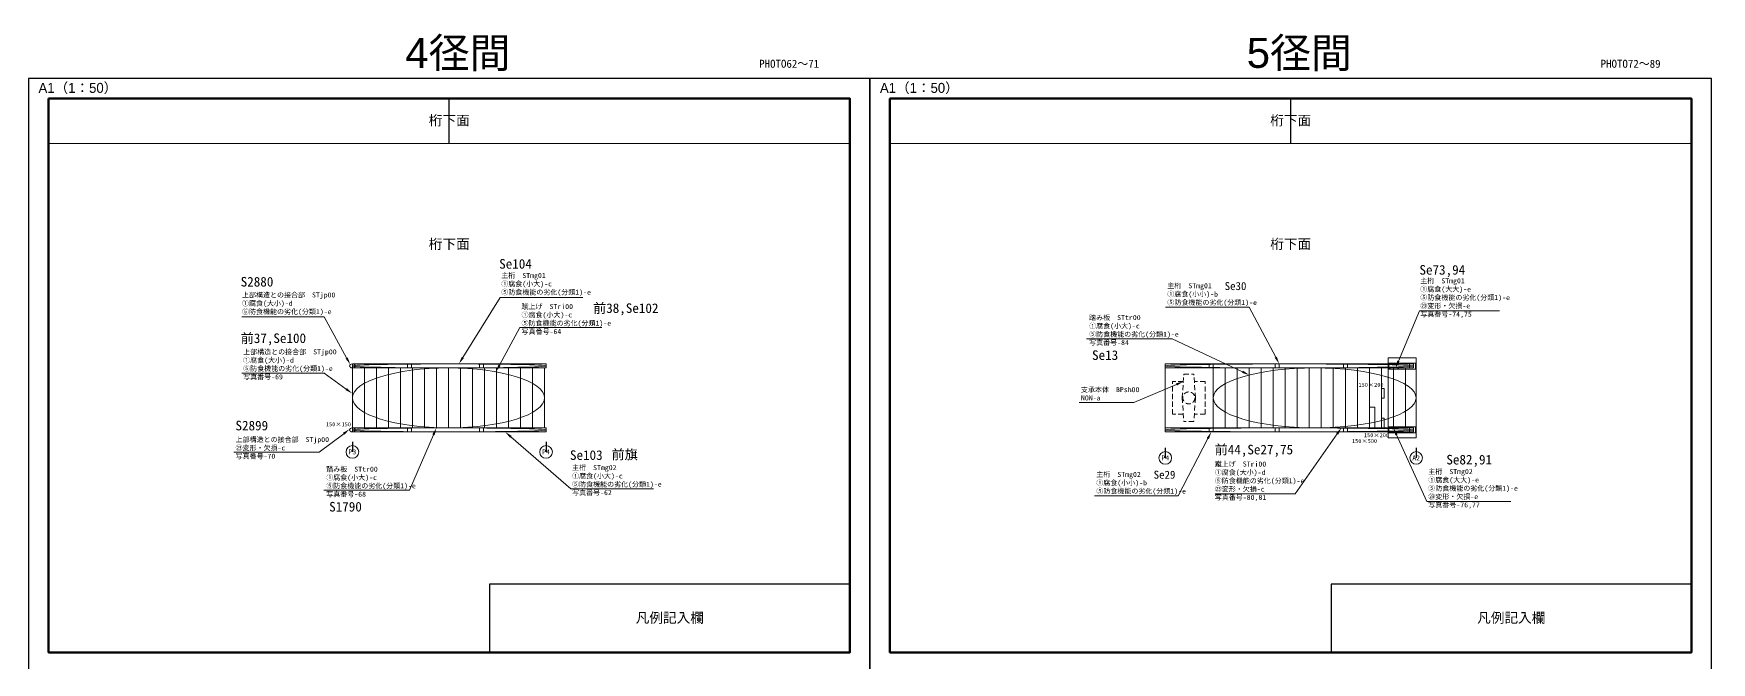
# Model space of a CAD drawing. Header units: millimetres. Extents: x 1420435 to 1630685, y -90750 to 107450.
# Drawn here: x 1546836 to 1630685, y -30850 to 600 of the extents above; entities that cross this region are included whole.
import ezdxf
from ezdxf import colors
from ezdxf.entities.mleader import LeaderData, LeaderLine
from ezdxf.math import Vec2, Vec3

# ---------------------------------------------------------------- set-up
doc = ezdxf.new("R2010")
doc.units = ezdxf.units.MM
doc.linetypes.add('DASHED', pattern=[19.05, 12.7, -6.35])
doc.layers.get('Defpoints').update_dxf_attribs({"color": 4})
for name, color, linetype, lineweight in [('D-DCR-HCH1', 7, 'Continuous', 13), ('D-MTR-FRAM', 7, 'Continuous', 13), ('D-STR', 1, 'Continuous', 13), ('D-STR-HTXT', 7, 'Continuous', 13), ('D-STR-TXT', 7, 'Continuous', 13), ('D-TTL', 2, 'Continuous', 140)]:
    doc.layers.add(name, color=color, linetype=linetype, lineweight=lineweight)
doc.styles.add('MS ゴシック', font='MS Gothic.ttf')
doc.styles.add('MSゴシック', font='MS Gothic.ttf')
doc.styles.get("Standard").update_dxf_attribs({"font": 'arial.ttf'})

msp = doc.modelspace()

# ---------------------------------------------------------------- linework, layer by layer
at = {"layer": 'D-DCR-HCH1', "color": 1}
for points in [[(1614190, -17642), (1614330, -17642), (1614330, -17157), (1614190, -17157)], [(1613590, -19121), (1613869, -19121), (1613869, -18080), (1613590, -18080)], [(1614190, -19121), (1614330, -19121), (1614330, -18636), (1614190, -18636)]]:
    msp.add_lwpolyline(points, close=True, dxfattribs=at)
for centre in [(1562770, -16021), (1562770, -19221)]:
    msp.add_ellipse(centre, major_axis=(-146, 0), ratio=0.68474, start_param=-1.570796, end_param=4.712389, dxfattribs=at)
for centre, major_axis, ratio in [((1567610, -16021), (-4840, 0), 0.020661), ((1609590, -16021), (-6200, 0), 0.016129), ((1567570, -17621), (-4800, 0), 0.3125), ((1610860, -17621), (-5070, 0), 0.295858), ((1614820, -16151), (-250, 0), 0.11421), ((1567610, -19221), (-4840, 0), 0.020661), ((1609590, -19221), (-6200, 0), 0.016129), ((1614820, -19090), (-250, 0), 0.11421)]:
    msp.add_ellipse(centre, major_axis=major_axis, ratio=ratio, dxfattribs=at)
at = {"layer": 'D-MTR-FRAM'}
for points in [[(1547585, -4892), (1547585, -30350), (1587635, -30350), (1587635, -4892)], [(1589635, -4892), (1589635, -30350), (1629685, -30350), (1629685, -4892)]]:
    msp.add_lwpolyline(points, close=True, dxfattribs=at)
at = {"layer": 'D-STR', "color": 0}
for p, q in [((1572450, -15921), (1562770, -15921)), ((1562770, -16121), (1562770, -15921)), ((1572450, -16121), (1572450, -15921)), ((1615790, -15921), (1603390, -15921)), ((1603390, -16121), (1603390, -15921)), ((1614530, -15621), (1615930, -15621)), ((1614530, -15621), (1614530, -15921)), ((1614530, -15921), (1614530, -19321)), ((1615890, -15881), (1614570, -15881)), ((1614570, -16181), (1614570, -15881)), ((1615790, -16121), (1615790, -15921)), ((1615890, -16181), (1615890, -15881)), ((1615930, -15621), (1615930, -19621)), ((1572450, -16121), (1562770, -16121)), ((1562770, -16121), (1562770, -19121)), ((1563370, -16121), (1563370, -19121)), ((1563970, -16121), (1563970, -19121)), ((1564570, -16121), (1564570, -19121)), ((1565170, -16121), (1565170, -19121)), ((1565770, -16121), (1565770, -19121)), ((1566370, -16121), (1566370, -19121)), ((1566970, -16121), (1566970, -19121)), ((1567570, -16121), (1567570, -19121)), ((1568170, -16121), (1568170, -19121)), ((1568770, -16121), (1568770, -19121)), ((1569370, -16121), (1569370, -19121)), ((1569970, -16121), (1569970, -19121)), ((1570570, -16121), (1570570, -19121)), ((1571170, -16121), (1571170, -19121)), ((1571770, -16121), (1571770, -19121)), ((1572370, -16121), (1572370, -19121)), ((1615790, -16121), (1603390, -16121)), ((1603390, -16121), (1603390, -19121)), ((1605790, -16121), (1605790, -19121)), ((1606390, -16121), (1606390, -19121)), ((1606990, -16121), (1606990, -19121)), ((1607590, -16121), (1607590, -19121)), ((1608190, -16121), (1608190, -19121)), ((1608790, -16121), (1608790, -19121)), ((1609390, -16121), (1609390, -19121)), ((1609990, -16121), (1609990, -19121)), ((1610590, -16121), (1610590, -19121)), ((1611190, -16121), (1611190, -19121)), ((1611790, -16121), (1611790, -19121)), ((1612390, -16121), (1612390, -19121)), ((1612990, -16121), (1612990, -19121)), ((1613590, -16121), (1613590, -19121)), ((1614190, -16121), (1614190, -19121)), ((1615890, -16181), (1614570, -16181)), ((1614790, -16121), (1614790, -19121)), ((1615390, -16121), (1615390, -19121)), ((1572450, -19121), (1562770, -19121)), ((1562770, -19321), (1562770, -19121)), ((1572450, -19321), (1572450, -19121)), ((1615790, -19121), (1603390, -19121)), ((1603390, -19321), (1603390, -19121)), ((1615890, -19061), (1614570, -19061)), ((1614570, -19061), (1614570, -19361)), ((1615790, -19121), (1615790, -19321)), ((1615890, -19061), (1615890, -19361)), ((1572450, -19321), (1562770, -19321)), ((1615790, -19321), (1603390, -19321)), ((1614530, -19321), (1614530, -19621)), ((1615930, -19621), (1614530, -19621)), ((1615890, -19361), (1614570, -19361))]:
    msp.add_line(p, q, dxfattribs=at)
at = {"layer": 'D-STR', "color": 0, "linetype": 'DASHED', "ltscale": 20}
for p, q in [((1604240, -17621), (1604320, -16441)), ((1604320, -16441), (1604820, -16441)), ((1604900, -17621), (1604820, -16441)), ((1603750, -18441), (1603750, -16801)), ((1604296, -16801), (1603750, -16801)), ((1605390, -16801), (1604845, -16801)), ((1605390, -18441), (1605390, -16801)), ((1604296, -18441), (1603750, -18441)), ((1604240, -17621), (1604320, -18801)), ((1604900, -17621), (1604820, -18801)), ((1605390, -18441), (1604845, -18441)), ((1604820, -18801), (1604320, -18801))]:
    msp.add_line(p, q, dxfattribs=at)
at = {"layer": 'D-STR', "color": 0}
for points in [[(1565520, -16121), (1565720, -16121), (1565720, -15921), (1565520, -15921)], [(1569120, -16121), (1569320, -16121), (1569320, -15921), (1569120, -15921)], [(1605790, -16121), (1605590, -16121), (1605590, -15921), (1605790, -15921)], [(1609090, -16121), (1608890, -16121), (1608890, -15921), (1609090, -15921)], [(1612490, -16121), (1612290, -16121), (1612290, -15921), (1612490, -15921)], [(1615790, -16121), (1615590, -16121), (1615590, -15921), (1615790, -15921)], [(1565520, -19121), (1565720, -19121), (1565720, -19321), (1565520, -19321)], [(1569120, -19121), (1569320, -19121), (1569320, -19321), (1569120, -19321)], [(1605790, -19121), (1605590, -19121), (1605590, -19321), (1605790, -19321)], [(1609090, -19121), (1608890, -19121), (1608890, -19321), (1609090, -19321)], [(1612490, -19121), (1612290, -19121), (1612290, -19321), (1612490, -19321)], [(1615790, -19121), (1615590, -19121), (1615590, -19321), (1615790, -19321)]]:
    msp.add_lwpolyline(points, close=True, dxfattribs=at)
at = {"layer": 'D-STR', "color": 0, "linetype": 'DASHED', "ltscale": 20}
msp.add_circle((1604570, -17621), 300, dxfattribs=at)
for start, end in [(172.24295, 187.75705), (352.24295, 7.75705)]:
    msp.add_arc((1604570, -17621), 330, start, end, dxfattribs=at)
at = {"layer": 'D-STR-TXT'}
for centre in [(1562770, -20321), (1572450, -20321), (1603390, -20621), (1615930, -20621)]:
    msp.add_circle(centre, 315, dxfattribs=at)
at = {"layer": 'D-TTL', "linetype": 'Continuous'}
for points in [[(1547585, -2650), (1587635, -2650), (1587635, -30350), (1547585, -30350)], [(1589635, -2650), (1629685, -2650), (1629685, -30350), (1589635, -30350)]]:
    msp.add_lwpolyline(points, close=True, dxfattribs=at)
at = {"layer": 'Defpoints'}
for p, q in [((1567610, -4892), (1567610, -2650)), ((1609660, -4892), (1609660, -2650)), ((1562770, -19821), (1562770, -20321)), ((1572450, -19821), (1572450, -20321)), ((1603390, -20121), (1603390, -20621)), ((1615930, -20121), (1615930, -20621))]:
    msp.add_line(p, q, dxfattribs=at)
at = {"layer": 'Defpoints', "linetype": 'Continuous'}
for points in [[(1546585, -31350), (1588635, -31350), (1588635, -1650), (1546585, -1650)], [(1588635, -31350), (1630685, -31350), (1630685, -1650), (1588635, -1650)]]:
    msp.add_lwpolyline(points, close=True, dxfattribs=at)
at = {"layer": 'Defpoints'}
for points in [[(1569628, -30350), (1587635, -30350), (1587635, -26935), (1569628, -26935)], [(1611678, -30350), (1629685, -30350), (1629685, -26935), (1611678, -26935)]]:
    msp.add_lwpolyline(points, close=True, dxfattribs=at)

# ---------------------------------------------------------------- texts
at = {"layer": 'D-STR-HTXT'}
for s, p in [('4径間', (1565411, -1117)), ('5径間', (1607461, -1117))]:
    msp.add_text(s, height=1500, dxfattribs=at).set_placement(p)
at = {"layer": 'D-STR-HTXT', "color": 1, "char_height": 250, "attachment_point": 7, "style": 'MSゴシック'}
for s, width, gutter_width, insert in [('主桁\u3000STmg01\\P\\pxt11;①腐食(小大)-c\\P\\ptz;⑤防食機能の劣化(分類1)-e', 4536.57, 25, (1570211, -12525)), ('主桁\u3000STmg01\\P①腐食(大大)-e\\P⑤防食機能の劣化(分類1)-e\\P㉓変形・欠損-e\\P写真番号-74,75', 5003.85, 50, (1616137, -13623)), ('\\pxt4,5;上部構造との接合部\u3000STjp00\u3000\\P\\ptz;①腐食(大小)-d\\P⑤防食機能の劣化(分類1)-e', 5003.85, 50, (1557252, -13497)), ('主桁\u3000STmg01\\P①腐食(小小)-b\\P⑤防食機能の劣化(分類1)-e\\P\u3000', 5003.85, 50, (1603495, -13388)), ('\\pxt4,5;踏み板\u3000STtr00\u3000\\P\\ptz;①腐食(小大)-c\\P⑤防食機能の劣化(分類1)-e\\P写真番号-84', 5003.85, 50, (1599587, -15008)), ('\\pxt4,5;上部構造との接合部\u3000STjp00\u3000\\P\\ptz;㉓変形・欠損-c\\P写真番号-70', 5003.85, 50, (1556930, -20690)), ('主桁\u3000STmg02\\P①腐食(小大)-c\\P\\pxt17;⑤防食機能の劣化(分類1)-e\\P写真番号-62', 4536.57, 25, (1573748, -22511)), ('蹴上げ\u3000STri00\u3000\\P①腐食(大小)-d\\P⑤防食機能の劣化(分類1)-e\\P㉓変形・欠損-c\\P写真番号-80,81', 5003.85, 50, (1605865, -22785)), ('\\pxt4,5;踏み板\u3000STtr00\u3000\\P\\ptz;①腐食(小大)-c\\P⑤防食機能の劣化(分類1)-e\\P写真番号-68', 5003.85, 50, (1561463, -22588)), ('主桁\u3000STmg02\\P①腐食(小小)-b\\P⑤防食機能の劣化(分類1)-e\\P\u3000', 5003.85, 50, (1599946, -22823)), ('主桁\u3000STmg02\\P①腐食(大大)-e\\P⑤防食機能の劣化(分類1)-e\\P㉓変形・欠損-e\\P写真番号-76,77\u3000', 5003.85, 50, (1616535, -23162))]:
    msp.add_mtext_dynamic_manual_height_columns(s, width=width, gutter_width=gutter_width, heights=[0], dxfattribs=dict(at, insert=insert))
at = {"layer": 'D-STR-HTXT', "char_height": 250, "attachment_point": 7, "style": 'MSゴシック'}
for s, width, insert in [('\\pxt4,5;蹴上げ\u3000STri00\u3000\\P\\ptz;①腐食(小大)-c\\P⑤防食機能の劣化(分類1)-e\\P写真番号-64', 5003.85, (1571221, -14454)), ('\\pxt4,5;上部構造との接合部\u3000STjp00\u3000\\P\\ptz;①腐食(大小)-d\\P⑤防食機能の劣化(分類1)-e\\P写真番号-69', 5003.85, (1557310, -16722)), ('支承本体\u3000BPsh00\u3000\\PNON-a', 5751.12, (1599178, -17754))]:
    msp.add_mtext_dynamic_manual_height_columns(s, width=width, gutter_width=50, heights=[0], dxfattribs=dict(at, insert=insert))
at = {"layer": 'D-STR-TXT', "char_height": 500, "attachment_point": 5, "style": 'MS ゴシック'}
for insert in [(1567610, -3771), (1609660, -3771), (1567610, -9952), (1609660, -9952)]:
    msp.add_mtext('{\\fMS PGothic|b0|i0|c128|p50;桁下面}', dxfattribs=dict(at, insert=insert))
at = {"layer": 'D-STR-TXT', "color": 1, "char_height": 200, "attachment_point": 5, "style": 'MSゴシック'}
for s, insert in [('150×200', (1613674, -16969)), ('150×150', (1562074, -18941)), ('150×500', (1613350, -19778)), ('150×200', (1613947, -19486))]:
    msp.add_mtext_dynamic_manual_height_columns(s, width=4536.57, gutter_width=25, heights=[0], dxfattribs=dict(at, insert=insert))
at = {"layer": 'D-STR-TXT', "char_height": 250, "attachment_point": 5, "style": 'MSゴシック'}
for s, insert in [('P3', (1562770, -20321)), ('P4', (1572450, -20321)), ('P4', (1603390, -20621)), ('A2', (1615930, -20621))]:
    msp.add_mtext_dynamic_manual_height_columns(s, width=7776.97, gutter_width=42.9, heights=[0], dxfattribs=dict(at, insert=insert))
at = {"layer": 'Defpoints', "style": 'MS ゴシック'}
for s, p in [('PHOTO62～71', (1583099, -1111)), ('PHOTO72～89', (1625149, -1111)), ('Se30', (1606359, -12227)), ('Se29', (1602810, -21662))]:
    msp.add_text(s, height=400, dxfattribs=at).set_placement(p)
at = {"layer": 'Defpoints', "char_height": 500}
for s, insert, attachment_point, style in [('{\\fMS PGothic|b0|i0|c128|p50;A1（1：50）}', (1547085, -2150), 4, 'MS ゴシック'), ('{\\fMS PGothic|b0|i0|c128|p50;A1（1：50）}', (1589135, -2150), 4, 'MS ゴシック'), ('{\\fMS PGothic|b0|i0|c128|p50;凡例記入欄}', (1578632, -28643), 5, 'MSゴシック'), ('{\\fMS PGothic|b0|i0|c128|p50;凡例記入欄}', (1620682, -28643), 5, 'MSゴシック')]:
    msp.add_mtext(s, dxfattribs=dict(at, insert=insert, attachment_point=attachment_point, style=style))
at = {"layer": 'Defpoints', "char_height": 480, "attachment_point": 1, "style": 'MS ゴシック'}
for s, insert in [('Se104', (1570105, -10678)), ('S2880', (1557187, -11572)), ('Se73,94', (1616094, -10978)), ('前38,Se102', (1574798, -12893)), ('前37,Se100', (1557187, -14396)), ('Se13', (1599733, -15243)), ('S2899', (1556926, -18764)), ('前44,Se27,75', (1605860, -19965)), ('Se103', (1573642, -20242)), ('前旗', (1575718, -20209)), ('Se82,91', (1617438, -20468)), ('S1790', (1561609, -22822))]:
    msp.add_mtext_dynamic_manual_height_columns(s, width=4258.34, gutter_width=80, heights=[481], dxfattribs=dict(at, insert=insert))

# ---------------------------------------------------------------- leaders
at = {"layer": 'D-STR-HTXT', "color": 1}
ml = msp.add_multileader_mtext('Standard', dxfattribs=at)
ml.set_content('', color=1, style='MSゴシック')
ml.set_leader_properties(color=256, linetype='ByLayer', lineweight=13)
ml.build(insert=Vec2(0, 0))
ml.multileader.update_dxf_attribs({"text_left_attachment_type": 8, "text_right_attachment_type": 5, "dogleg_length": 2948, "arrow_head_size": 375})
ctx = ml.context
ctx.base_point, ctx.char_height, ctx.arrow_head_size, ctx.plane_origin = Vec3(1557248, -13569), 400, 375, Vec3(1566426, -17493)
ctx.left_attachment, ctx.right_attachment, ctx.text_align_type = 8, 5, 2
notes = []
notes.append((ctx, [(1, (1, 1, 0), (1561351, -13569), (-1, 0), 4099, [(0, [(1562664, -15953)], 0, [])])]))
ctx.mtext.insert, ctx.mtext.alignment, ctx.mtext.flow_direction = Vec3(1557250, -13169), 3, 5
ml = msp.add_multileader_mtext('Standard', dxfattribs=at)
ml.set_content('')
ml.set_leader_properties(color=256, linetype='ByLayer', lineweight=13)
ml.build(insert=Vec2(0, 0))
ml.multileader.update_dxf_attribs({"text_left_attachment_type": 8, "text_right_attachment_type": 5, "dogleg_length": 5000, "arrow_head_size": 375})
ctx = ml.context
ctx.base_point, ctx.char_height, ctx.arrow_head_size, ctx.landing_gap_size, ctx.plane_origin = Vec3(1574283, -12598), 100, 375, 1, Vec3(1569075, -13442)
ctx.left_attachment, ctx.right_attachment = 8, 5
notes.append((ctx, [(0, (1, 1, 0), (1570152, -12598), (1, 0), 4131, [(0, [(1568090, -15921)], 0, [])])]))
ctx.mtext, ml.multileader.dxf.content_type = None, 0
ml = msp.add_multileader_mtext('Standard', dxfattribs=at)
ml.set_content('', color=1, style='MSゴシック')
ml.set_leader_properties(color=256, linetype='ByLayer', lineweight=13)
ml.build(insert=Vec2(0, 0))
ml.multileader.update_dxf_attribs({"text_left_attachment_type": 8, "text_right_attachment_type": 5, "dogleg_length": 2359, "arrow_head_size": 375})
ctx = ml.context
ctx.base_point, ctx.char_height, ctx.arrow_head_size, ctx.plane_origin = Vec3(1603400, -13089), 400, 375, Vec3(1612611, -17085)
ctx.left_attachment, ctx.right_attachment, ctx.text_align_type = 8, 5, 2
notes.append((ctx, [(1, (1, 1, 0), (1607586, -13089), (-1, 0), 4182, [(0, [(1609090, -15921)], 0, [])])]))
ctx.mtext.insert, ctx.mtext.alignment, ctx.mtext.flow_direction = Vec3(1603402, -12689), 3, 5
ml = msp.add_multileader_mtext('Standard', dxfattribs=at)
ml.set_content('', color=1, style='MSゴシック')
ml.set_leader_properties(color=256, linetype='ByLayer', lineweight=13)
ml.build(insert=Vec2(0, 0))
ml.multileader.update_dxf_attribs({"text_left_attachment_type": 8, "text_right_attachment_type": 5, "dogleg_length": 2500, "arrow_head_size": 375})
ctx = ml.context
ctx.base_point, ctx.char_height, ctx.arrow_head_size, ctx.plane_origin = Vec3(1620086, -13272), 400, 375, Vec3(1622554, -11658)
ctx.left_attachment, ctx.right_attachment, ctx.text_align_type = 8, 5, 2
notes.append((ctx, [(0, (1, 1, 0), (1616095, -13272), (1, 0), 3991, [(0, [(1614899, -16121)], 0, [])])]))
ctx.mtext.insert, ctx.mtext.alignment, ctx.mtext.flow_direction = Vec3(1620088, -12872), 3, 5
at = {"layer": 'D-STR-HTXT'}
ml = msp.add_multileader_mtext('Standard', dxfattribs=at)
ml.set_content('', color=1, style='MSゴシック')
ml.set_leader_properties(color=256, linetype='ByLayer', lineweight=13)
ml.build(insert=Vec2(0, 0))
ml.multileader.update_dxf_attribs({"text_left_attachment_type": 8, "text_right_attachment_type": 5, "dogleg_length": 2948, "arrow_head_size": 375})
ctx = ml.context
ctx.base_point, ctx.char_height, ctx.arrow_head_size, ctx.plane_origin = Vec3(1575228, -14108), 400, 375, Vec3(1580245, -18103)
ctx.left_attachment, ctx.right_attachment, ctx.text_align_type = 8, 5, 2
notes.append((ctx, [(0, (1, 1, 0), (1571129, -14108), (1, 0), 4099, [(0, [(1569942, -16317)], 0, [])])]))
ctx.mtext.insert, ctx.mtext.alignment, ctx.mtext.flow_direction = Vec3(1575230, -13708), 3, 5
at = {"layer": 'D-STR-HTXT', "color": 1}
ml = msp.add_multileader_mtext('Standard', dxfattribs=at)
ml.set_content('', color=1, style='MSゴシック')
ml.set_leader_properties(color=256, linetype='ByLayer', lineweight=13)
ml.build(insert=Vec2(0, 0))
ml.multileader.update_dxf_attribs({"text_left_attachment_type": 8, "text_right_attachment_type": 5, "dogleg_length": 2948, "arrow_head_size": 375})
ctx = ml.context
ctx.base_point, ctx.char_height, ctx.arrow_head_size, ctx.plane_origin = Vec3(1599459, -14662), 400, 375, Vec3(1608814, -18658)
ctx.left_attachment, ctx.right_attachment, ctx.text_align_type = 8, 5, 2
notes.append((ctx, [(1, (1, 1, 0), (1603739, -14662), (-1, 0), 4277, [(0, [(1607590, -16475)], 0, [])])]))
ctx.mtext.insert, ctx.mtext.alignment, ctx.mtext.flow_direction = Vec3(1599461, -14262), 3, 5
at = {"layer": 'D-STR-HTXT'}
ml = msp.add_multileader_mtext('Standard', dxfattribs=at)
ml.set_content('', color=1, style='MSゴシック')
ml.set_leader_properties(color=256, linetype='ByLayer', lineweight=13)
ml.build(insert=Vec2(0, 0))
ml.multileader.update_dxf_attribs({"text_left_attachment_type": 8, "text_right_attachment_type": 5, "dogleg_length": 2948, "arrow_head_size": 375})
ctx = ml.context
ctx.base_point, ctx.char_height, ctx.arrow_head_size, ctx.plane_origin = Vec3(1557248, -16376), 400, 375, Vec3(1566426, -20371)
ctx.left_attachment, ctx.right_attachment, ctx.text_align_type = 8, 5, 2
notes.append((ctx, [(1, (1, 1, 0), (1561351, -16376), (-1, 0), 4099, [(0, [(1562770, -17398)], 0, [])])]))
ctx.mtext.insert, ctx.mtext.alignment, ctx.mtext.flow_direction = Vec3(1557250, -15976), 3, 5
ml = msp.add_multileader_mtext('Standard', dxfattribs=at)
ml.set_content('', color=1, style='MSゴシック')
ml.set_leader_properties(color=256, linetype='ByLayer', lineweight=13)
ml.build(insert=Vec2(0, 0))
ml.multileader.update_dxf_attribs({"text_left_attachment_type": 8, "text_right_attachment_type": 5, "dogleg_length": 2948, "arrow_head_size": 375})
ctx = ml.context
ctx.base_point, ctx.char_height, ctx.arrow_head_size, ctx.plane_origin = Vec3(1599082, -17852), 400, 375, Vec3(1594847, -21404)
ctx.left_attachment, ctx.right_attachment, ctx.text_align_type = 8, 5, 2
notes.append((ctx, [(0, (1, 1, 0), (1601813, -17852), (-1, 0), 2726, [(0, [(1604296, -16801)], 0, [])])]))
ctx.mtext.insert, ctx.mtext.alignment, ctx.mtext.flow_direction = Vec3(1599084, -17452), 3, 5
at = {"layer": 'D-STR-HTXT', "color": 1}
ml = msp.add_multileader_mtext('Standard', dxfattribs=at)
ml.set_content('', color=1, style='MSゴシック')
ml.set_leader_properties(color=256, linetype='ByLayer', lineweight=13)
ml.build(insert=Vec2(0, 0))
ml.multileader.update_dxf_attribs({"text_left_attachment_type": 8, "text_right_attachment_type": 5, "dogleg_length": 2948, "arrow_head_size": 375})
ctx = ml.context
ctx.base_point, ctx.char_height, ctx.arrow_head_size, ctx.plane_origin = Vec3(1556836, -20337), 400, 375, Vec3(1567816, -24686)
ctx.left_attachment, ctx.right_attachment, ctx.text_align_type = 8, 5, 2
notes.append((ctx, [(1, (1, 1, 0), (1561101, -20337), (-1, 0), 4261, [(0, [(1562635, -19184)], 0, [])])]))
ctx.mtext.insert, ctx.mtext.alignment, ctx.mtext.flow_direction = Vec3(1556838, -19937), 3, 5
ml = msp.add_multileader_mtext('Standard', dxfattribs=at)
ml.set_content('', color=1, style='MSゴシック')
ml.set_leader_properties(color=256, linetype='ByLayer', lineweight=13)
ml.build(insert=Vec2(0, 0))
ml.multileader.update_dxf_attribs({"text_left_attachment_type": 8, "text_right_attachment_type": 5, "dogleg_length": 2948, "arrow_head_size": 375})
ctx = ml.context
ctx.base_point, ctx.char_height, ctx.arrow_head_size, ctx.plane_origin = Vec3(1561334, -22242), 400, 375, Vec3(1570690, -26238)
ctx.left_attachment, ctx.right_attachment, ctx.text_align_type = 8, 5, 2
notes.append((ctx, [(1, (1, 1, 0), (1565615, -22242), (-1, 0), 4277, [(0, [(1566970, -19121)], 0, [])])]))
ctx.mtext.insert, ctx.mtext.alignment, ctx.mtext.flow_direction = Vec3(1561336, -21842), 3, 5
ml = msp.add_multileader_mtext('Standard', dxfattribs=at)
ml.set_content('', color=1, style='MSゴシック')
ml.set_leader_properties(color=256, linetype='ByLayer', lineweight=13)
ml.build(insert=Vec2(0, 0))
ml.multileader.update_dxf_attribs({"text_left_attachment_type": 8, "text_right_attachment_type": 5, "dogleg_length": 2500, "arrow_head_size": 375})
ctx = ml.context
ctx.base_point, ctx.char_height, ctx.arrow_head_size, ctx.plane_origin = Vec3(1605885, -22413), 400, 375, Vec3(1612320, -20800)
ctx.left_attachment, ctx.right_attachment, ctx.text_align_type = 8, 5, 2
notes.append((ctx, [(1, (1, 1, 0), (1609880, -22413), (-1, 0), 3991, [(0, [(1612197, -19112)], 0, [])])]))
ctx.mtext.insert, ctx.mtext.alignment, ctx.mtext.flow_direction = Vec3(1605887, -22013), 3, 5
ml = msp.add_multileader_mtext('Standard', dxfattribs=at)
ml.set_content('', color=1, style='MSゴシック')
ml.set_leader_properties(color=256, linetype='ByLayer', lineweight=13)
ml.build(insert=Vec2(0, 0))
ml.multileader.update_dxf_attribs({"text_left_attachment_type": 8, "text_right_attachment_type": 5, "dogleg_length": 2500, "arrow_head_size": 375})
ctx = ml.context
ctx.base_point, ctx.char_height, ctx.arrow_head_size, ctx.plane_origin = Vec3(1620665, -22804), 400, 375, Vec3(1622928, -21148)
ctx.left_attachment, ctx.right_attachment, ctx.text_align_type = 8, 5, 2
notes.append((ctx, [(0, (1, 1, 0), (1616470, -22804), (1, 0), 4196, [(0, [(1614790, -19121)], 0, [])])]))
ctx.mtext.insert, ctx.mtext.alignment, ctx.mtext.flow_direction = Vec3(1620667, -22404), 3, 5
ml = msp.add_multileader_mtext('Standard', dxfattribs=at)
ml.set_content('')
ml.set_leader_properties(color=256, linetype='ByLayer', lineweight=13)
ml.build(insert=Vec2(0, 0))
ml.multileader.update_dxf_attribs({"text_left_attachment_type": 8, "text_right_attachment_type": 5, "dogleg_length": 5000, "arrow_head_size": 375})
ctx = ml.context
ctx.base_point, ctx.char_height, ctx.arrow_head_size, ctx.landing_gap_size, ctx.plane_origin = Vec3(1577820, -22161), 100, 375, 1, Vec3(1572612, -23005)
ctx.left_attachment, ctx.right_attachment = 8, 5
notes.append((ctx, [(0, (1, 1, 0), (1573689, -22161), (1, 0), 4131, [(0, [(1570403, -19321)], 0, [])])]))
ctx.mtext, ml.multileader.dxf.content_type = None, 0
ml = msp.add_multileader_mtext('Standard', dxfattribs=at)
ml.set_content('', color=1, style='MSゴシック')
ml.set_leader_properties(color=256, linetype='ByLayer', lineweight=13)
ml.build(insert=Vec2(0, 0))
ml.multileader.update_dxf_attribs({"text_left_attachment_type": 8, "text_right_attachment_type": 5, "dogleg_length": 2359, "arrow_head_size": 375})
ctx = ml.context
ctx.base_point, ctx.char_height, ctx.arrow_head_size, ctx.plane_origin = Vec3(1599850, -22524), 400, 375, Vec3(1609062, -26520)
ctx.left_attachment, ctx.right_attachment, ctx.text_align_type = 8, 5, 2
notes.append((ctx, [(1, (1, 1, 0), (1604036, -22524), (-1, 0), 4182, [(0, [(1605690, -19321)], 0, [])])]))
ctx.mtext.insert, ctx.mtext.alignment, ctx.mtext.flow_direction = Vec3(1599852, -22124), 3, 5
for ctx, leaders in notes:
    for number, flags, end, landing, length, lines in leaders:
        leader = LeaderData()
        leader.index, (leader.has_last_leader_line, leader.has_dogleg_vector, leader.attachment_direction) = number, flags
        leader.last_leader_point, leader.dogleg_vector, leader.dogleg_length = Vec3(end), Vec3(landing), length
        for number, points, colour, breaks in lines:
            line = LeaderLine()
            line.index, line.vertices, line.color, line.breaks = number, Vec3.list(points), colors.encode_raw_color(colour), breaks
            leader.lines.append(line)
        ctx.leaders.append(leader)

doc.saveas('drawing.dxf')
